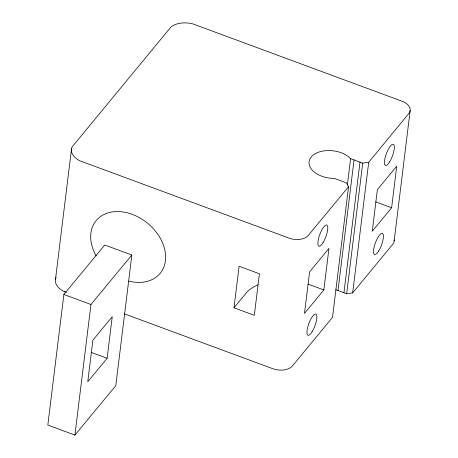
<?xml version="1.0" encoding="UTF-8"?>
<svg xmlns="http://www.w3.org/2000/svg" width="458" height="458" viewBox="0 0 458 458"><rect width="100%" height="100%" fill="white"/><g stroke="black" fill="none" stroke-linecap="round" stroke-linejoin="round"><path stroke-width="0.69" d="M55.51 279.266L71.545 148.655M63.862 294.465L47.827 425.076L74.912 435.1L115.805 385.642L131.841 255.032L104.75 245.013L63.862 294.465L90.953 304.49L131.841 255.032M74.912 435.1L90.953 304.49M107.138 358.259L112.239 316.701L92.877 340.191L87.77 381.749L107.138 358.259L91.279 352.391M233.992 307.816L239.093 266.258L259.417 273.769L254.316 315.327L233.992 307.816L246.902 292.158A48.439 29.489 7 0 1 257.9 284.796M323.852 289.948L328.953 248.391L309.591 271.88L304.484 313.438L323.852 289.948L308.217 284.172M347.376 184.923L350.599 158.657L348.486 156.693A22.619 13.769 7 0 0 311.205 156.98A22.619 13.769 7 0 0 330.716 178.254L334.323 178.397L346.425 182.874L348.555 186.727L332.519 317.337L292.565 365.793A14.828 9.028 7 0 1 272.562 368.616L124.324 313.827M338.004 290.538L354.04 159.928M343.952 292.742L359.994 162.132M335.708 289.691L346.666 293.744L362.702 163.134L368.701 162.287L409.412 112.765A14.828 9.028 7 0 0 403.298 101.693L192.766 23.862A19.98 12.166 7 0 0 171.023 26.925L72.158 146.852A19.992 12.171 7 0 0 79.864 160.804L290.418 238.612A14.828 9.028 7 0 0 307.667 236.179L348.555 186.727M346.666 293.744L352.666 292.897L368.701 162.287M391.63 207.737L396.731 166.18L377.369 189.669L372.268 231.227L391.63 207.737L375.663 201.835M394.138 241.057L410.173 110.447M352.666 292.897L392.62 244.435A14.828 9.028 7 0 0 394.126 239.843M350.599 158.657L362.702 163.134M64.572 291.74L66.353 292.399M65.838 292.296L63.828 291.414A19.992 12.171 7 0 1 56.122 277.462M96.169 255.948A41.466 30.669 39.5 0 1 114.546 211.648A41.466 30.669 39.5 0 1 164.92 250.4A41.466 30.669 39.5 0 1 128.847 281.092M312.098 331.741A11.307 3.246 -69.7 0 0 316.094 314.211A11.307 3.246 -69.7 0 0 307.507 328.025A11.307 3.246 -69.7 0 0 312.098 331.741M378.651 251.013A11.307 3.246 -69.7 0 0 382.653 233.477A11.307 3.246 -69.7 0 0 374.06 247.297A11.307 3.246 -69.7 0 0 378.651 251.013M323.027 242.688A11.307 3.246 -69.7 0 0 327.029 225.159A11.307 3.246 -69.7 0 0 318.442 238.973A11.307 3.246 -69.7 0 0 323.027 242.688M389.586 161.96A11.307 3.246 -69.7 0 0 393.588 144.43A11.307 3.246 -69.7 0 0 384.995 158.245A11.307 3.246 -69.7 0 0 389.586 161.96"/></g></svg>
